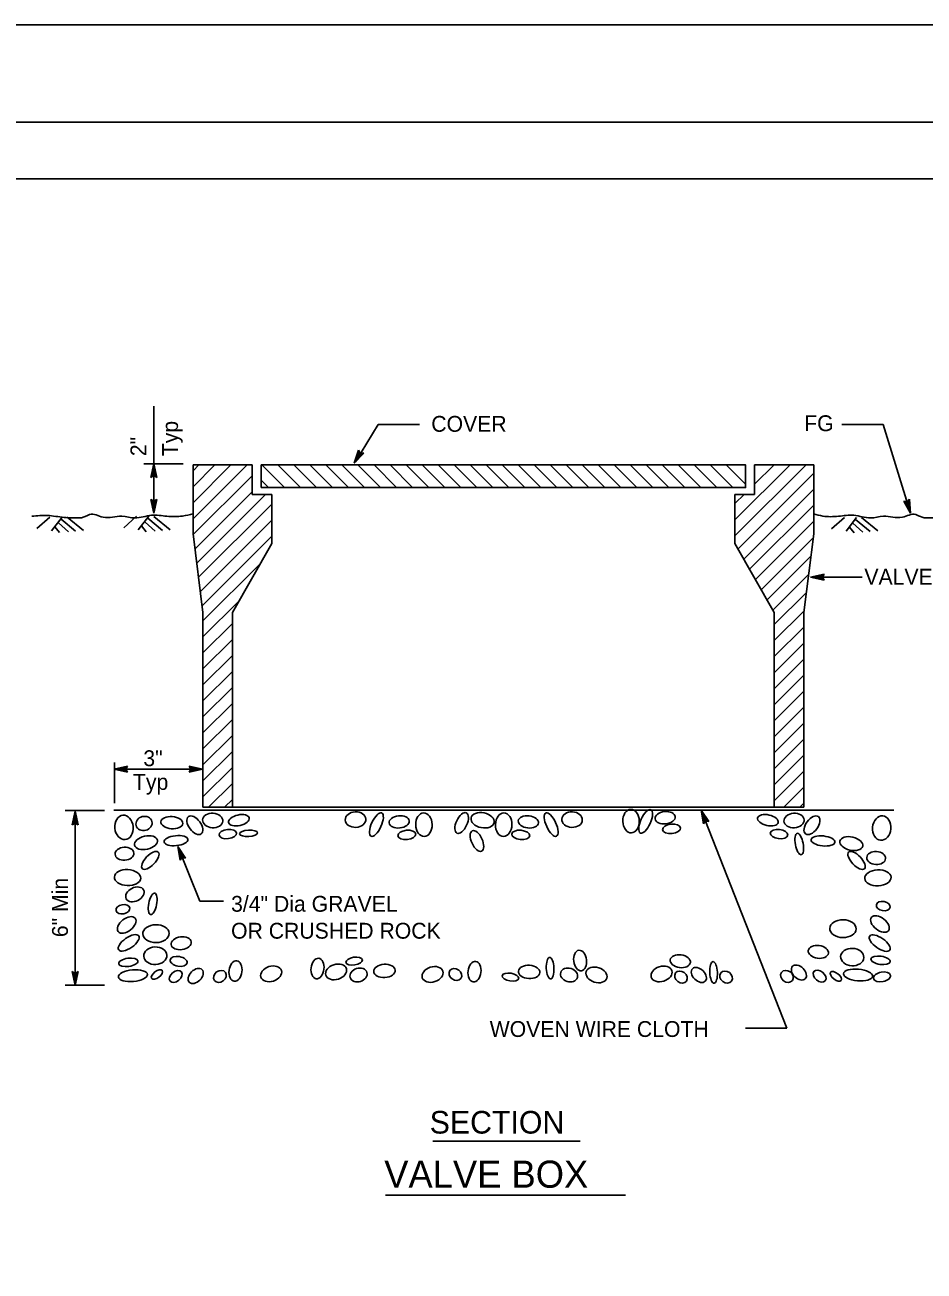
# Model space of a CAD drawing. Extents: x -893 to 867, y -474 to 712.
# Drawn here: x 10 to 407, y 161 to 712 of the extents above; entities that cross this region are included whole.
import ezdxf

# ---------------------------------------------------------------- set-up
doc = ezdxf.new("R2010")
doc.units = 0
for name, color, linetype in [('56 Stage 3 Anno', 7, 'Continuous'), ('57 Undefined', 7, 'Continuous'), ('59 Sndwall Anno', 7, 'Continuous'), ('60 Nongeo Data', 7, 'Continuous'), ('border_PLOTTING-ELEMENTS', 7, 'Continuous'), ('border_rw_22x34_Cut_Lines', 7, 'Continuous'), ('border_SHEET', 7, 'Continuous')]:
    doc.layers.add(name, color=color, linetype=linetype)

msp = doc.modelspace()

# ---------------------------------------------------------------- linework, layer by layer
at = {"layer": '56 Stage 3 Anno'}
for p, q in [((66.71, 543.48), (66.71, 496.25)), ((165.8, 535.36), (155.72, 518.86)), ((184.06, 535.36), (165.8, 535.36)), ((370.52, 535.34), (388.77, 535.34)), ((388.77, 535.34), (400.94, 496.23)), ((155.13, 518.27), (157.12, 524.08)), ((155.85, 519.46), (157.3, 523.69)), ((156.57, 520.63), (157.51, 523.36)), ((157.12, 524.08), (157.12, 524.08)), ((157.12, 524.08), (157.84, 522.71)), ((79.75, 517.98), (62.37, 517.98)), ((65.37, 511.98), (66.71, 517.98)), ((66.71, 517.98), (66.71, 517.98)), ((66.71, 517.98), (68.04, 511.98)), ((159.4, 522.69), (155.13, 518.27)), ((155.13, 518.27), (155.13, 518.27)), ((158.98, 522.69), (155.85, 519.45)), ((158.55, 522.68), (156.57, 520.63)), ((157.29, 521.8), (157.69, 522.97)), ((158.16, 522.71), (157.29, 521.8)), ((157.84, 522.71), (159.4, 522.69)), ((159.4, 522.69), (159.4, 522.69)), ((66.71, 512.78), (65.37, 511.98)), ((65.73, 512.19), (66.71, 516.6)), ((66.09, 512.43), (66.71, 515.21)), ((66.44, 512.6), (66.71, 513.83)), ((66.71, 515.21), (67.34, 512.39)), ((66.71, 513.83), (66.98, 512.62)), ((68.04, 511.98), (66.71, 512.78)), ((66.72, 516.59), (67.68, 512.21)), ((65.37, 511.98), (65.37, 511.98)), ((68.04, 511.98), (68.04, 511.98)), ((66.71, 496.25), (65.38, 502.25)), ((65.38, 502.25), (65.38, 502.25)), ((65.38, 502.25), (66.71, 501.45)), ((66.71, 497.64), (65.74, 502.01)), ((66.72, 499.01), (66.09, 501.83)), ((66.72, 500.39), (66.45, 501.6)), ((66.71, 501.45), (68.05, 502.25)), ((68.05, 502.25), (66.71, 496.25)), ((67.7, 502.03), (66.71, 497.63)), ((67.34, 501.8), (66.72, 499.01)), ((66.99, 501.62), (66.72, 500.39)), ((68.05, 502.25), (68.05, 502.25)), ((400.94, 496.23), (397.89, 501.56)), ((397.89, 501.56), (397.89, 501.56)), ((397.89, 501.56), (399.4, 501.19)), ((400.52, 497.56), (398.3, 501.45)), ((400.12, 498.87), (398.69, 501.38)), ((399.71, 500.19), (399.1, 501.26)), ((399.4, 501.19), (400.44, 502.36)), ((399.61, 501.44), (399.71, 500.19)), ((399.89, 501.71), (400.12, 498.87)), ((400.16, 502.04), (400.53, 497.55)), ((400.44, 502.36), (400.44, 502.36)), ((400.44, 502.36), (400.94, 496.23)), ((66.71, 496.25), (66.71, 496.25)), ((400.94, 496.23), (400.94, 496.23)), ((356.76, 467.92), (362.76, 469.25)), ((358.15, 467.92), (362.52, 468.89)), ((359.52, 467.92), (362.35, 468.55)), ((360.9, 467.92), (362.11, 468.19)), ((362.76, 469.25), (361.96, 467.92)), ((362.76, 469.25), (362.76, 469.25)), ((356.76, 467.92), (379.48, 467.92)), ((362.76, 466.58), (356.76, 467.92)), ((356.76, 467.92), (356.76, 467.92)), ((362.54, 466.94), (358.14, 467.92)), ((362.31, 467.3), (359.52, 467.92)), ((362.13, 467.64), (360.9, 467.92)), ((361.96, 467.92), (362.76, 466.58)), ((362.76, 466.58), (362.76, 466.58)), ((49.33, 368.01), (49.33, 385.99)), ((49.17, 383.06), (55.17, 384.39)), ((49.17, 383.06), (88.29, 383.06)), ((55.17, 381.72), (49.17, 383.06)), ((49.17, 383.06), (49.17, 383.06)), ((54.96, 382.08), (50.55, 383.06)), ((50.56, 383.06), (54.94, 384.03)), ((51.94, 383.06), (54.76, 383.68)), ((54.72, 382.43), (51.94, 383.06)), ((53.32, 383.06), (54.53, 383.32)), ((54.55, 382.78), (53.32, 383.06)), ((55.17, 384.39), (54.37, 383.06)), ((54.37, 383.06), (55.17, 381.72)), ((55.17, 384.39), (55.17, 384.39)), ((55.17, 381.72), (55.17, 381.72)), ((83.09, 383.06), (82.29, 384.4)), ((82.29, 384.4), (82.29, 384.4)), ((82.29, 384.4), (88.29, 383.06)), ((88.29, 383.06), (82.29, 381.73)), ((82.29, 381.73), (83.09, 383.06)), ((82.29, 381.73), (82.29, 381.73)), ((82.5, 384.04), (86.91, 383.06)), ((86.9, 383.06), (82.52, 382.09)), ((85.52, 383.06), (82.7, 382.44)), ((82.74, 383.68), (85.52, 383.06)), ((82.91, 383.34), (84.14, 383.06)), ((84.14, 383.06), (82.93, 382.79)), ((88.29, 383.06), (88.29, 383.06)), ((44.98, 364.82), (27.6, 364.82)), ((30.61, 358.45), (31.95, 364.45)), ((31.95, 364.45), (31.95, 287.64)), ((31.95, 364.45), (31.95, 364.45)), ((31.95, 364.45), (33.28, 358.45)), ((309.39, 358.93), (308.45, 365)), ((308.45, 365), (308.45, 365)), ((308.45, 365), (311.87, 359.9)), ((346.22, 268.67), (308.48, 364.91)), ((309.64, 359.26), (308.95, 363.72)), ((308.96, 363.71), (311.45, 359.99)), ((31.95, 359.25), (30.61, 358.45)), ((30.61, 358.45), (30.61, 358.45)), ((30.96, 358.67), (31.95, 363.07)), ((31.32, 358.9), (31.94, 361.69)), ((31.67, 359.07), (31.94, 360.3)), ((31.94, 361.69), (32.57, 358.86)), ((31.94, 360.3), (32.21, 359.1)), ((31.95, 363.06), (32.92, 358.68)), ((33.28, 358.45), (31.95, 359.25)), ((33.28, 358.45), (33.28, 358.45)), ((310.34, 360.16), (309.39, 358.93)), ((309.39, 358.93), (309.39, 358.93)), ((309.89, 359.61), (309.45, 362.43)), ((309.45, 362.43), (311.07, 360.03)), ((310.15, 359.9), (309.96, 361.14)), ((309.96, 361.14), (310.65, 360.11)), ((311.87, 359.9), (310.34, 360.16)), ((311.87, 359.9), (311.87, 359.9)), ((87.02, 324.75), (77.29, 348.86)), ((78.29, 342.8), (77.29, 348.86)), ((77.29, 348.86), (77.29, 348.86)), ((77.29, 348.86), (80.77, 343.8)), ((78.29, 342.8), (77.29, 348.86)), ((77.29, 348.86), (77.29, 348.86)), ((77.29, 348.86), (80.77, 343.8)), ((78.54, 343.13), (77.81, 347.58)), ((78.54, 343.13), (77.81, 347.58)), ((77.82, 347.58), (80.35, 343.88)), ((77.82, 347.58), (80.35, 343.88)), ((79.24, 344.04), (78.29, 342.8)), ((79.24, 344.04), (78.29, 342.8)), ((78.29, 342.8), (78.29, 342.8)), ((78.29, 342.8), (78.29, 342.8)), ((78.79, 343.48), (78.32, 346.3)), ((78.32, 346.3), (79.96, 343.92)), ((78.79, 343.48), (78.32, 346.3)), ((78.32, 346.3), (79.96, 343.92)), ((79.04, 343.78), (78.84, 345.02)), ((78.84, 345.02), (79.54, 344)), ((79.04, 343.78), (78.84, 345.02)), ((78.84, 345.02), (79.54, 344)), ((80.77, 343.8), (79.24, 344.04)), ((80.77, 343.8), (79.24, 344.04)), ((80.77, 343.8), (80.77, 343.8)), ((80.77, 343.8), (80.77, 343.8)), ((97.5, 324.75), (87.02, 324.75)), ((31.95, 287.64), (30.62, 293.64)), ((30.62, 293.64), (30.62, 293.64)), ((30.62, 293.64), (31.95, 292.84)), ((31.94, 289.03), (30.97, 293.4)), ((31.95, 290.4), (31.32, 293.23)), ((31.95, 291.78), (31.68, 292.99)), ((31.95, 292.84), (33.29, 293.64)), ((33.29, 293.64), (31.95, 287.64)), ((32.93, 293.42), (31.95, 289.02)), ((32.57, 293.19), (31.95, 290.4)), ((32.22, 293.01), (31.95, 291.78)), ((33.29, 293.64), (33.29, 293.64)), ((44.98, 287.64), (27.6, 287.64)), ((31.95, 287.64), (31.95, 287.64)), ((327.97, 268.67), (346.22, 268.67))]:
    msp.add_line(p, q, dxfattribs=at)
at = {"layer": '57 Undefined'}
for p, q in [((189.92, 218.71), (255.01, 218.71)), ((169.01, 194.77), (275.06, 194.77))]:
    msp.add_line(p, q, dxfattribs=at)
at = {"layer": '59 Sndwall Anno'}
for p, q in [((20.82, 494.48), (15.12, 489.41)), ((26.23, 494.44), (21.53, 488.46)), ((23.03, 490.18), (25.09, 487.65)), ((24.59, 491.89), (28.99, 487.89)), ((25.77, 493.54), (32.21, 488.24)), ((28.42, 494.42), (35.63, 488.49)), ((59.13, 494.86), (53.43, 489.79)), ((64.54, 494.83), (59.84, 488.84)), ((61.34, 490.56), (63.4, 488.03)), ((62.9, 492.28), (67.3, 488.27)), ((64.08, 493.93), (70.52, 488.62)), ((66.74, 494.8), (73.94, 488.87)), ((371.69, 494.34), (365.99, 489.27)), ((377.1, 494.3), (372.4, 488.32)), ((375.46, 491.75), (379.85, 487.75)), ((376.63, 493.4), (383.08, 488.1)), ((379.29, 494.28), (386.5, 488.35)), ((373.89, 490.04), (375.96, 487.51))]:
    msp.add_line(p, q, dxfattribs=at)
for points in [[(84.1, 493.75), (107.88, 517.53)], [(84.1, 500.82), (100.81, 517.53)], [(84.1, 507.89), (93.74, 517.53)], [(84.1, 514.97), (86.67, 517.53)], [(84.15, 486.73), (110.17, 512.76)], [(114.47, 517.53), (124.47, 507.53)], [(121.54, 517.53), (131.54, 507.53)], [(128.61, 517.53), (138.61, 507.53)], [(135.68, 517.53), (145.68, 507.53)], [(142.75, 517.53), (152.75, 507.53)], [(149.82, 517.53), (159.82, 507.53)], [(156.89, 517.53), (166.89, 507.53)], [(163.96, 517.53), (173.96, 507.53)], [(171.03, 517.53), (181.03, 507.53)], [(178.1, 517.53), (188.1, 507.53)], [(185.18, 517.53), (195.18, 507.53)], [(192.25, 517.53), (202.25, 507.53)], [(199.32, 517.53), (209.32, 507.53)], [(206.39, 517.53), (216.39, 507.53)], [(213.46, 517.53), (223.46, 507.53)], [(220.53, 517.53), (230.53, 507.53)], [(227.6, 517.53), (237.6, 507.53)], [(234.67, 517.53), (244.67, 507.53)], [(241.74, 517.53), (251.74, 507.53)], [(248.82, 517.53), (258.82, 507.53)], [(255.89, 517.53), (265.89, 507.53)], [(262.96, 517.53), (272.96, 507.53)], [(270.03, 517.53), (280.03, 507.53)], [(277.1, 517.53), (287.1, 507.53)], [(284.17, 517.53), (294.17, 507.53)], [(291.24, 517.53), (301.24, 507.53)], [(298.31, 517.53), (308.31, 507.53)], [(305.38, 517.53), (315.38, 507.53)], [(312.46, 517.53), (322.45, 507.53)], [(319.53, 517.53), (328.05, 509.01)], [(323.36, 486.12), (354.77, 517.53)], [(323.36, 493.19), (347.7, 517.53)], [(324.71, 480.4), (358.13, 513.82)], [(332.05, 508.96), (340.63, 517.53)], [(114.17, 510.75), (117.39, 507.53)], [(327.28, 475.9), (358.13, 506.75)], [(84.93, 480.44), (110.17, 505.69)], [(85.72, 474.16), (116.05, 504.5)], [(323.36, 500.44), (327.59, 504.67)], [(86.5, 467.87), (118.87, 500.24)], [(329.85, 471.4), (358.13, 499.68)], [(87.29, 461.59), (118.87, 493.17)], [(332.42, 466.9), (358.13, 492.61)], [(88.07, 455.3), (118.87, 486.09)], [(335, 462.4), (357.9, 485.31)], [(88.44, 448.6), (113.88, 474.03)], [(337.57, 457.9), (356.89, 477.23)], [(340.14, 453.4), (355.88, 469.15)], [(88.44, 441.53), (104.45, 457.53)], [(340.74, 446.94), (354.87, 461.07)], [(340.74, 439.87), (353.86, 452.98)], [(88.44, 434.46), (101.48, 447.5)], [(340.74, 432.8), (353.78, 445.83)], [(88.44, 427.39), (101.48, 440.43)], [(340.74, 425.72), (353.78, 438.76)], [(88.44, 420.32), (101.48, 433.36)], [(340.74, 418.65), (353.78, 431.69)], [(88.44, 413.25), (101.48, 426.28)], [(340.74, 411.58), (353.78, 424.62)], [(88.44, 406.18), (101.48, 419.21)], [(340.74, 404.51), (353.78, 417.55)], [(88.44, 399.1), (101.48, 412.14)], [(340.74, 397.44), (353.78, 410.48)], [(88.44, 392.03), (101.48, 405.07)], [(340.74, 390.37), (353.78, 403.41)], [(88.44, 384.96), (101.48, 398)], [(340.74, 383.3), (353.78, 396.34)], [(88.44, 377.89), (101.48, 390.93)], [(340.74, 376.23), (353.78, 389.27)], [(88.44, 370.82), (101.48, 383.86)], [(340.74, 369.16), (353.78, 382.19)], [(90.93, 366.23), (101.48, 376.79)], [(344.94, 366.28), (353.78, 375.12)], [(98, 366.23), (101.48, 369.72)]]:
    msp.add_lwpolyline(points, dxfattribs=at)
for centre, major_axis, ratio in [((92.75, 360.4), (-4.46, 0.32), 0.710877), ((155.82, 360.81), (-4.54, -0.22), 0.759943), ((165.03, 358.59), (-2.34, -5.16), 0.383657), ((186, 358.55), (0.14, -5.21), 0.697541), ((202.66, 359.27), (-2.06, -4.51), 0.482928), ((211.93, 360.49), (5.09, -1.02), 0.638543), ((221.22, 358.55), (-0.14, -5.21), 0.697541), ((242.2, 358.59), (2.34, -5.16), 0.383657), ((251.41, 360.81), (4.54, -0.22), 0.759943), ((277.46, 360.12), (0.14, -5.21), 0.697541), ((283.92, 360.02), (-2.34, -5.16), 0.383657), ((292.55, 361.63), (-4.46, -0.48), 0.603257), ((349.47, 360.4), (4.46, 0.32), 0.710877), ((53.55, 357.35), (0.49, -5.4), 0.748087), ((62.41, 359.09), (-3.49, -0.92), 0.864997), ((74.67, 359.45), (-4.83, 0.4), 0.558281), ((84.86, 358.3), (2.82, -3.82), 0.558593), ((104.31, 360.51), (-4.54, -1.05), 0.509132), ((175.08, 359.79), (-4.46, -0.48), 0.603257), ((232.15, 359.79), (4.46, -0.48), 0.603257), ((295.37, 356.73), (-3.96, -0.4), 0.518707), ((337.92, 360.51), (4.54, -1.05), 0.509132), ((357.37, 358.3), (-2.82, -3.82), 0.558593), ((388.17, 357.05), (-0.49, -5.4), 0.748087), ((63.27, 350.59), (-5.04, -1.15), 0.563716), ((76.55, 351.47), (-5.24, -0.56), 0.417678), ((99.43, 354.39), (-3.86, -0.43), 0.522464), ((108.57, 354.74), (-3.94, -0.22), 0.360446), ((178.47, 354.02), (-3.96, -0.4), 0.518707), ((209.42, 351.33), (2.06, -4.51), 0.482928), ((228.75, 354.02), (3.96, -0.4), 0.518707), ((342.79, 354.39), (3.86, -0.43), 0.522464), ((351.75, 350.01), (0.91, -4.72), 0.363508), ((362.26, 351.37), (5.24, -0.56), 0.417678), ((374.74, 350.19), (5.04, -1.15), 0.563716), ((53.78, 345.71), (-4.16, -0.25), 0.689629), ((65.18, 342.76), (-3.49, -3.71), 0.434209), ((377.05, 342.76), (3.49, -3.71), 0.434209), ((385.71, 343.83), (4.16, -0.25), 0.689629), ((55.14, 335.16), (-5.84, 0.3), 0.603988), ((386.49, 335.06), (5.84, 0.3), 0.603988), ((58.37, 327.75), (-3.84, -1.95), 0.689823), ((66.21, 323.53), (-0.91, -4.72), 0.363508), ((388.83, 322.59), (3.03, -0.56), 0.666334), ((53.09, 321.18), (-3.03, -0.56), 0.666334), ((54.74, 314.25), (-3.74, -2.96), 0.585696), ((67.67, 310.4), (-5.84, -0.09), 0.6774), ((371.05, 312.6), (5.84, -0.09), 0.6774), ((387.39, 314.66), (3.74, -2.96), 0.585696), ((55.64, 306.33), (-4.42, -3.11), 0.433895), ((78.84, 306.16), (-4.44, -0.63), 0.630343), ((387.29, 306.23), (4.42, -3.11), 0.433895), ((67.4, 300.64), (-5.11, -0.25), 0.75642), ((254.98, 298.52), (0.54, -4.52), 0.628001), ((360.18, 302.35), (4.44, -0.63), 0.630343), ((375.12, 300.04), (5.11, -0.25), 0.75642), ((55.47, 297.71), (-4.26, -0.61), 0.421885), ((77.71, 298.14), (-3.75, 0.68), 0.558943), ((102.81, 293.87), (-0.54, -4.52), 0.628001), ((139.01, 294.99), (-0.54, -4.52), 0.628001), ((147.22, 293.48), (-4.54, -1.44), 0.699494), ((155.2, 298.26), (-3.63, -0.61), 0.467055), ((208.35, 293.6), (-0.54, -4.52), 0.628001), ((241.73, 295.13), (-0.21, 4.77), 0.354115), ((299.23, 298.22), (4.44, -0.63), 0.630343), ((313.92, 293.25), (-0.21, 4.77), 0.354115), ((387.66, 298.61), (4.26, -0.61), 0.421885), ((57.51, 291.82), (-6.41, -0.58), 0.398958), ((68.11, 292.33), (-2.33, -1.8), 0.493247), ((76.4, 291.45), (-2.51, -2.03), 0.668153), ((85.22, 291.7), (-2.81, -2.78), 0.654039), ((95.93, 291.51), (-2.41, -1.78), 0.819119), ((118.54, 292.65), (-4.54, -1.44), 0.699494), ((157.14, 292.11), (-3.69, -1.15), 0.767454), ((168.58, 293.93), (-4.76, -0.3), 0.613338), ((189.83, 292.37), (-4.54, -1.44), 0.699494), ((199.9, 292.35), (2.41, -1.78), 0.819119), ((224.23, 291.2), (3.63, -0.61), 0.467055), ((232.47, 293.49), (4.76, -0.3), 0.613338), ((250.08, 292.11), (3.69, -1.15), 0.767454), ((262.21, 292.16), (4.54, -1.44), 0.699494), ((290.94, 292.6), (-4.54, -1.44), 0.699494), ((299.53, 291.23), (2.41, -1.78), 0.819119), ((307.43, 292.13), (2.81, -2.78), 0.654039), ((319.46, 291.23), (2.41, -1.78), 0.819119), ((346.29, 291.51), (2.41, -1.78), 0.819119), ((351.6, 293.2), (2.81, -2.78), 0.654039), ((360.72, 291.65), (2.51, -2.03), 0.668153), ((367.91, 291.52), (2.33, -1.8), 0.493247), ((377.7, 292.13), (6.41, -0.58), 0.398958), ((388.35, 291.29), (3.75, 0.68), 0.558943)]:
    msp.add_ellipse(centre, major_axis=major_axis, ratio=ratio, dxfattribs=at)
at = {"layer": '60 Nongeo Data'}
for p, q in [((84.1, 487.11), (84.1, 517.53)), ((84.1, 517.53), (110.17, 517.53)), ((110.17, 517.53), (110.17, 504.5)), ((358.13, 517.53), (332.05, 517.53)), ((332.05, 517.53), (332.05, 504.5)), ((358.13, 487.11), (358.13, 517.53)), ((110.17, 504.5), (118.87, 504.5)), ((118.87, 504.5), (118.87, 482.77)), ((332.05, 504.5), (323.36, 504.5)), ((323.36, 504.5), (323.36, 482.77)), ((34.72, 494.12), (37.16, 495.05)), ((406.86, 494.1), (404.42, 495.03)), ((88.44, 452.34), (84.1, 487.11)), ((353.78, 452.34), (358.13, 487.11)), ((118.87, 482.77), (101.48, 452.34)), ((323.36, 482.77), (340.74, 452.34)), ((88.44, 366.23), (88.44, 452.34)), ((101.48, 452.34), (101.48, 366.23)), ((340.74, 452.34), (340.74, 366.23)), ((353.78, 366.23), (353.78, 452.34)), ((49.01, 364.91), (393.44, 364.91)), ((88.44, 366.23), (353.78, 366.23))]:
    msp.add_line(p, q, dxfattribs=at)
msp.add_lwpolyline([(114.17, 507.53), (114.17, 517.53), (328.05, 517.53), (328.05, 507.53)], close=True, dxfattribs=at)
msp.add_lwpolyline([(351.97, 366.24), (353.78, 368.05)], dxfattribs=at)
for points in [[(83.99, 495.97), (79.43, 494.94), (72.51, 494.85), (65.7, 495.28), (58.38, 494.1), (52.67, 494.84), (44.3, 494.44), (38.34, 495.6), (37.16, 495.05)], [(358.09, 495.84), (362.15, 494.92), (369.07, 494.83), (375.88, 495.26), (383.2, 494.09), (388.91, 494.82), (397.28, 494.43), (403.24, 495.58), (404.42, 495.03)], [(34.72, 494.12), (27.11, 494.33), (19.7, 495.17), (12.93, 494.82)], [(406.86, 494.1), (414.47, 494.31), (421.88, 495.15), (431.15, 494.67)]]:
    msp.add_spline(points, degree=3, dxfattribs=at)
at = {"layer": 'border_PLOTTING-ELEMENTS'}
for points in [[(-893.45, -474.04), (866.55, -474.04), (866.55, 711.96), (-893.45, 711.96)], [(-863.45, 668.96), (836.55, 668.96), (836.55, -431.04), (-863.45, -431.04)]]:
    msp.add_lwpolyline(points, close=True, dxfattribs=at)
at = {"layer": 'border_rw_22x34_Cut_Lines'}
msp.add_lwpolyline([(-863.45, 668.96), (836.55, 668.96), (836.55, -431.04), (-863.45, -431.04)], close=True, dxfattribs=at)
at = {"layer": 'border_SHEET'}
msp.add_line((-813.45, 643.96), (811.55, 643.96), dxfattribs=at)

# ---------------------------------------------------------------- texts
at = {"layer": '57 Undefined'}
for s, p in [('Typ', (77.41, 521.38)), ('2"', (63.41, 521.38)), ('6" Min', (28.79, 308.85))]:
    msp.add_text(s, height=7, rotation=90, dxfattribs=at).set_placement(p)
for s, height, p in [('COVER', 7, (189.25, 532.17)), ('FG', 7, (353.92, 532.45)), ('VALVE BOX', 7, (380.51, 464.62)), ('3"', 7, (62.1, 384.42)), ('Typ', 7, (57.53, 373.92)), ('3/4" Dia GRAVEL', 7, (100.84, 320.08)), ('OR CRUSHED ROCK', 7, (100.84, 308.18)), ('WOVEN WIRE CLOTH', 7, (215.05, 264.75)), ('SECTION', 10, (188.56, 222.05)), ('VALVE BOX', 12, (168.48, 198.12))]:
    msp.add_text(s, height=height, dxfattribs=at).set_placement(p)

doc.saveas('drawing.dxf')
